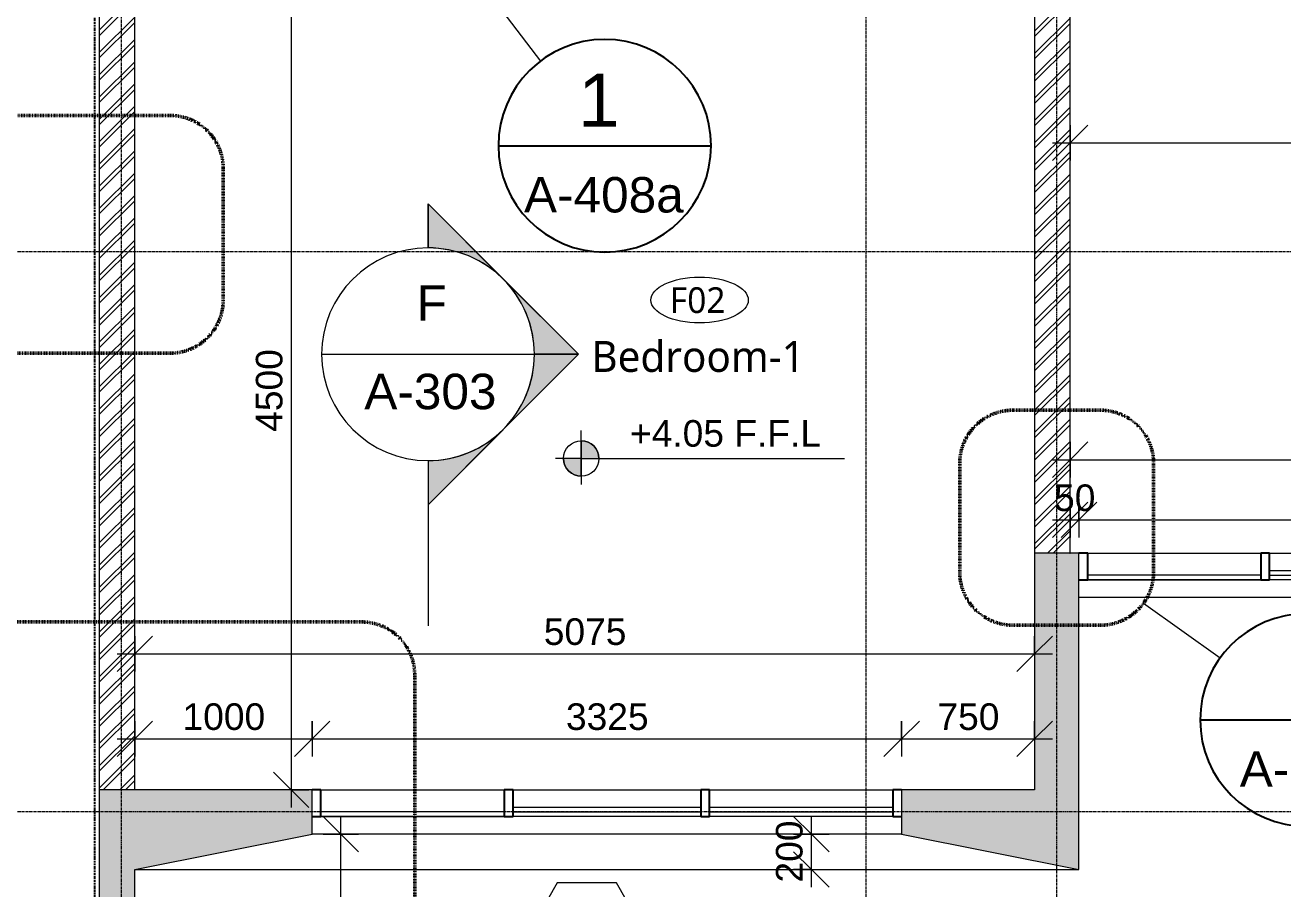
# Model space of a CAD drawing. Header units: millimetres. Extents: x -12746 to 995452, y -409013 to 338495.
# Drawn here: x -7657 to -564, y -10322 to -5450 of the extents above; entities that cross this region are included whole.
import ezdxf

# ---------------------------------------------------------------- set-up
doc = ezdxf.new("R2010")
doc.units = ezdxf.units.MM
for name, pattern in [('Callout Boundary', [2.38125, 1.190625, -1.190625]), ('Double dash', [55, 20, -5, 10, -5, 10, -5]), ('Grid Line', [22.225, 12.7, -3.175, 3.175, -3.175]), ('Overhead', [3.96875, 2.38125, -1.5875])]:
    doc.linetypes.add(name, pattern=pattern)
for name, color, linetype, lineweight in [('A-ANNO-DIMS', 211, 'Continuous', 9), ('A-ANNO-DIMS-100', 211, 'Continuous', 9), ('A-ANNO-NOTE', 131, 'Continuous', 9), ('A-ANNO-SYMB', 150, 'Continuous', 9), ('A-AREA-IDEN', 2, 'Continuous', 9), ('A-DETL-GENF', 92, 'Continuous', 9), ('A-DETL-THIN', 151, 'Continuous', 9), ('A-FLOR-OVHD', 1, 'Overhead', 18), ('A-GLAZ-CURT', 52, 'Continuous', 9), ('A-GLAZ-CWMG', 51, 'Continuous', 9), ('A-WALL', 113, 'Continuous', 9), ('A-WALL-IDEN', 211, 'Continuous', 18), ('A-WALL-PATT', 111, 'Continuous', 18), ('C-PROP-LINE', 91, 'Double dash', 25), ('G-ANNO-SYMB', 111, 'Continuous', 9), ('S-GRID', 1, 'Continuous', 9)]:
    doc.layers.add(name, color=color, linetype=linetype, lineweight=lineweight)
doc.styles.add('Arial', font='arial.ttf', dxfattribs={"height": 150})
doc.styles.add('Arial_2', font='arial.ttf', dxfattribs={"height": 200})
doc.styles.add('Arial_4', font='arial.ttf', dxfattribs={"height": 300})
doc.styles.add('Lucida Sans Unicode_1', font='l_10646.ttf', dxfattribs={"height": 175})
doc.styles.add('Lucida Sans Unicode_2', font='l_10646.ttf', dxfattribs={"height": 145})
doc.dimstyles.new('100', dxfattribs={"dimscale": 304.8, "dimtxt": 153.03891, "dimasz": 0.656168, "dimexe": 0.328084, "dimexo": 0.0625, "dimgap": 0.016404, "dimtad": 1, "dimdec": 0, "dimzin": 0, "dimdsep": 46, "dimtxsty": 'Arial', "dimblk1": 'OBLIQUE', "dimblk2": 'OBLIQUE', "dimsah": 1, "dimcen": 0.09, "dimdle": 0.328084, "dimazin": 0, "dimtfac": 1, "dimtdec": 4, "dimtix": 1, "dimtmove": 0, "dimatfit": 3, "dimfxl": 0.328084, "dimfxlon": 1, "dimtvp": 1, "dimtolj": 1, "dimtzin": 0, "dimarcsym": 2})
pattern_1 = [(45, (0, 0), (-62.8618, 62.8618), []), (45, (0, 95.25), (-62.8618, 62.8618), [])]

# ---------------------------------------------------------------- blocks, each defined once
blk = doc.blocks.new('System Panel - Glazed-685865-1st Floor FFL')
at = {"layer": 'A-GLAZ-CURT', "lineweight": 18}
for p, q in [((516.7, 49.5), (-516.7, 49.5)), ((-516.7, 49.5), (-516.7, 24.5)), ((-516.7, 24.5), (516.7, 24.5)), ((516.7, 24.5), (516.7, 49.5))]:
    blk.add_line(p, q, dxfattribs=at)
blk = doc.blocks.new('System Panel - Glazed-685866-1st Floor FFL')
at = {"layer": 'A-GLAZ-CURT', "lineweight": 18}
for p, q in [((529.2, 49.5), (-529.2, 49.5)), ((-529.2, 49.5), (-529.2, 24.5)), ((-529.2, 24.5), (529.2, 24.5)), ((529.2, 24.5), (529.2, 49.5))]:
    blk.add_line(p, q, dxfattribs=at)
blk = doc.blocks.new('Rectangular Mullion - 50 x 150mm-736023-1st Floor FFL')
at = {"layer": 'A-GLAZ-CWMG', "lineweight": 25}
for p, q in [((-50, 75), (0, 75)), ((-50, -75), (-50, 75)), ((0, -75), (-50, -75))]:
    blk.add_line(p, q, dxfattribs=at)
blk = doc.blocks.new('Rectangular Mullion - 50 x 150mm-736015-1st Floor FFL')
at = {"layer": 'A-GLAZ-CWMG', "lineweight": 25}
for p, q in [((-25, 75), (25, 75)), ((-25, -75), (-25, 75)), ((25, 75), (25, -75)), ((25, -75), (-25, -75))]:
    blk.add_line(p, q, dxfattribs=at)
blk = doc.blocks.new('Rectangular Mullion - 50mm x 150mm-736016-1st Floor FFL')
at = {"layer": 'A-GLAZ-CWMG'}
for p, q in [((-4905.5, -9762.8), (-3847.2, -9762.8)), ((-3847.2, -9912.8), (-4905.5, -9912.8))]:
    blk.add_line(p, q, dxfattribs=at)
blk = doc.blocks.new('Rectangular Mullion - 50mm x 150mm-736017-1st Floor FFL')
at = {"layer": 'A-GLAZ-CWMG'}
for p, q in [((-3797.2, -9762.8), (-2763.9, -9762.8)), ((-2763.9, -9912.8), (-3797.2, -9912.8))]:
    blk.add_line(p, q, dxfattribs=at)
blk = doc.blocks.new('M_Fixed Glazed Panel - Glazed Panel-737453-1st Floor FFL')
at = {"layer": 'A-GLAZ-CURT', "lineweight": 18}
for p, q in [((-516.7, 75), (516.7, 75)), ((516.7, 75), (-516.7, 75)), ((-516.7, 75), (-516.7, 50)), ((516.7, 50), (516.7, 75)), ((-516.7, 50), (516.7, 50))]:
    blk.add_line(p, q, dxfattribs=at)
blk = doc.blocks.new('Rectangular Mullion - 50mm x 150mm-V1-1st Floor FFL')
at = {"layer": 'A-GLAZ-CWMG'}
blk.add_line((-5988.9, -9762.8), (-4955.5, -9762.8), dxfattribs=at)
blk = doc.blocks.new('Rectangular Mullion - 50 x 150mm-736025-1st Floor FFL')
at = {"layer": 'A-GLAZ-CWMG', "lineweight": 25}
for p, q in [((0, 75), (-50, 75)), ((-50, 75), (-50, -75)), ((-50, -75), (0, -75))]:
    blk.add_line(p, q, dxfattribs=at)
blk = doc.blocks.new('Rectangular Mullion - 50x150mm-448228-1st Floor FFL')
at = {"layer": 'A-GLAZ-CWMG', "lineweight": 25}
for p, q in [((-50, 75), (0, 75)), ((-50, -75), (-50, 75)), ((0, -75), (-50, -75))]:
    blk.add_line(p, q, dxfattribs=at)
blk = doc.blocks.new('M_Fixed Glazed Panel - Glazed Panel-779101-1st Floor FFL')
at = {"layer": 'A-GLAZ-CURT', "lineweight": 18}
for p, q in [((-487.6, 75), (487.6, 75)), ((487.6, 75), (-487.6, 75)), ((-487.6, 75), (-487.6, 50)), ((487.6, 50), (487.6, 75)), ((-487.6, 50), (487.6, 50))]:
    blk.add_line(p, q, dxfattribs=at)
blk = doc.blocks.new('Rectangular Mullion - 50x150mm-779099-1st Floor FFL')
at = {"layer": 'A-GLAZ-CWMG'}
blk.add_line((1461, -8428.1), (2436.1, -8428.1), dxfattribs=at)
blk = doc.blocks.new('System Panel - Glazed-685963-1st Floor FFL')
at = {"layer": 'A-GLAZ-CURT', "lineweight": 18}
for p, q in [((499.9, 49.5), (-499.9, 49.5)), ((-499.9, 49.5), (-499.9, 24.5)), ((-499.9, 24.5), (499.9, 24.5)), ((499.9, 24.5), (499.9, 49.5))]:
    blk.add_line(p, q, dxfattribs=at)
blk = doc.blocks.new('Rectangular Mullion - 50x150mm-685956-1st Floor FFL')
at = {"layer": 'A-GLAZ-CWMG'}
for p, q in [((411.1, -8428.1), (1411, -8428.1)), ((1411, -8578.1), (411.1, -8578.1))]:
    blk.add_line(p, q, dxfattribs=at)
blk = doc.blocks.new('Rectangular Mullion - 50x150mm-448223-1st Floor FFL')
at = {"layer": 'A-GLAZ-CWMG', "lineweight": 25}
for p, q in [((-25, 75), (25, 75)), ((-25, -75), (-25, 75)), ((25, 75), (25, -75)), ((25, -75), (-25, -75))]:
    blk.add_line(p, q, dxfattribs=at)
blk = doc.blocks.new('Family - ___-757194-1st Floor FFL')
at = {"layer": 'C-PROP-LINE'}
blk.add_line((-7263.9, -18077.8), (-7263.9, 12922.2), dxfattribs=at)
blk = doc.blocks.new('ROOM-TAG-FINISHES1 - ROOM-TAG-FINISHES-403001-1st Floor FFL')
at = {"layer": 'A-AREA-IDEN'}
blk.add_ellipse((5.187, 0.849), major_axis=(-2.746, 0), ratio=0.469831, dxfattribs=at)
blk = doc.blocks.new('DIMBLOCK9-1st Floor FFL')
at = {"layer": 'A-ANNO-DIMS-100', "transparency": 16777216}
for p, q in [((-1763.9, -6113.9), (-1663.9, -6013.9)), ((-1763.9, -6013.9), (-1763.9, -6213.9)), ((-1763.9, -6113.9), (-1763.9, -6013.9)), ((3486.1, -6113.9), (3586.1, -6013.9)), ((3486.1, -6013.9), (3486.1, -6213.9)), ((3486.1, -6113.9), (3486.1, -6013.9)), ((-1863.9, -6113.9), (3586.1, -6113.9)), ((-1763.9, -6113.9), (-1863.9, -6213.9)), ((3486.1, -6113.9), (3386.1, -6213.9))]:
    blk.add_line(p, q, dxfattribs=at)
at = {"layer": 'A-ANNO-DIMS-100', "color": 0, "transparency": 16777216, "insert": (630.4, -5914.2), "char_height": 150, "width": 553.765, "attachment_point": 1, "line_spacing_factor": 0.941778, "style": 'Arial'}
blk.add_mtext('5250', dxfattribs=at)
blk = doc.blocks.new('_Oblique')
at = {"color": 0, "linetype": 'ByBlock', "lineweight": -2}
blk.add_line((-0.5, -0.5), (0.5, 0.5), dxfattribs=at)
blk = doc.blocks.new('DIMBLOCK10-1st Floor FFL')
at = {"layer": 'A-ANNO-DIMS-100', "transparency": 16777216}
for p, q in [((-7038.9, -8995.5), (-6938.9, -8895.5)), ((-7038.9, -8895.5), (-7038.9, -9095.5)), ((-7038.9, -8995.5), (-7038.9, -8895.5)), ((-1963.9, -8995.5), (-1863.9, -8895.5)), ((-1963.9, -8895.5), (-1963.9, -9095.5)), ((-1963.9, -8995.5), (-1963.9, -8895.5)), ((-7138.9, -8995.5), (-1863.9, -8995.5)), ((-7038.9, -8995.5), (-7138.9, -9095.5)), ((-1963.9, -8995.5), (-2063.9, -9095.5))]:
    blk.add_line(p, q, dxfattribs=at)
at = {"layer": 'A-ANNO-DIMS-100', "color": 0, "transparency": 16777216, "insert": (-4732.1, -8795.8), "char_height": 150, "width": 553.765, "attachment_point": 1, "line_spacing_factor": 0.941778, "style": 'Arial'}
blk.add_mtext('5075', dxfattribs=at)
blk = doc.blocks.new('DIMBLOCK11-1st Floor FFL')
at = {"layer": 'A-ANNO-DIMS-100', "transparency": 16777216}
for p, q in [((-6156.5, -5262.8), (-6256.5, -5162.8)), ((-6156.5, -5162.8), (-6156.5, -9862.8)), ((-6056.5, -5262.8), (-6256.5, -5262.8)), ((-6156.5, -5262.8), (-6056.5, -5362.8)), ((-6156.5, -5262.8), (-6056.5, -5262.8)), ((-6156.5, -9762.8), (-6256.5, -9662.8)), ((-6056.5, -9762.8), (-6256.5, -9762.8)), ((-6156.5, -9762.8), (-6056.5, -9862.8)), ((-6156.5, -9762.8), (-6056.5, -9762.8))]:
    blk.add_line(p, q, dxfattribs=at)
at = {"layer": 'A-ANNO-DIMS-100', "color": 0, "transparency": 16777216, "insert": (-6356.2, -7743.6), "char_height": 150, "width": 553.765, "attachment_point": 1, "rotation": 90, "line_spacing_factor": 0.941778, "style": 'Arial'}
blk.add_mtext('4500', dxfattribs=at)
blk = doc.blocks.new('DIMBLOCK22-1st Floor FFL')
at = {"layer": 'A-ANNO-DIMS-100', "transparency": 16777216}
for p, q in [((-1763.9, -7901), (-1663.9, -7801)), ((-1763.9, -7801), (-1763.9, -8001)), ((-1763.9, -7901), (-1763.9, -7801)), ((2936.1, -7901), (3036.1, -7801)), ((2936.1, -7801), (2936.1, -8001)), ((2936.1, -7901), (2936.1, -7801)), ((-1863.9, -7901), (3036.1, -7901)), ((-1763.9, -7901), (-1863.9, -8001)), ((2936.1, -7901), (2836.1, -8001))]:
    blk.add_line(p, q, dxfattribs=at)
at = {"layer": 'A-ANNO-DIMS-100', "color": 0, "transparency": 16777216, "insert": (355.4, -7701.3), "char_height": 150, "width": 553.765, "attachment_point": 1, "line_spacing_factor": 0.941778, "style": 'Arial'}
blk.add_mtext('4700', dxfattribs=at)
blk = doc.blocks.new('BEL-CURTAIN TAG - 12mm-735983-1st Floor FFL')
at = {"layer": 'A-WALL-IDEN'}
for p, q in [((-1.622, 2.644), (-3.136, 0.021)), ((1.709, 2.644), (-1.622, 2.644)), ((3.223, 0.021), (1.709, 2.644)), ((-3.136, 0.021), (-1.622, -2.601)), ((1.709, -2.601), (3.223, 0.021)), ((-1.622, -2.601), (1.709, -2.601))]:
    blk.add_line(p, q, dxfattribs=at)
blk = doc.blocks.new('DIMBLOCK25-1st Floor FFL')
at = {"layer": 'A-ANNO-DIMS-100', "transparency": 16777216}
for p, q in [((-5877, -10012.8), (-5977, -9912.8)), ((-5877, -11312.8), (-5877, -9912.8)), ((-5977, -10012.8), (-5777, -10012.8)), ((-5877, -10012.8), (-5977, -10012.8)), ((-5877, -10012.8), (-5777, -10112.8)), ((-5877, -11212.8), (-5977, -11112.8)), ((-5977, -11212.8), (-5777, -11212.8)), ((-5877, -11212.8), (-5977, -11212.8)), ((-5877, -11212.8), (-5777, -11312.8))]:
    blk.add_line(p, q, dxfattribs=at)
at = {"layer": 'A-ANNO-DIMS-100', "color": 0, "transparency": 16777216, "insert": (-6076.7, -10843.6), "char_height": 150, "width": 553.765, "attachment_point": 1, "rotation": 90, "line_spacing_factor": 0.941778, "style": 'Arial'}
blk.add_mtext('1200', dxfattribs=at)
blk = doc.blocks.new('DIMBLOCK40-1st Floor FFL')
at = {"layer": 'A-ANNO-DIMS-100', "transparency": 16777216}
for p, q in [((-7038.9, -9475.1), (-6938.9, -9375.1)), ((-7038.9, -9375.1), (-7038.9, -9575.1)), ((-7038.9, -9475.1), (-7038.9, -9375.1)), ((-6038.9, -9475.1), (-5938.9, -9375.1)), ((-6038.9, -9375.1), (-6038.9, -9575.1)), ((-6038.9, -9475.1), (-6038.9, -9375.1)), ((-7138.9, -9475.1), (-6038.9, -9475.1)), ((-7038.9, -9475.1), (-7138.9, -9575.1)), ((-6038.9, -9475.1), (-6138.9, -9575.1))]:
    blk.add_line(p, q, dxfattribs=at)
at = {"layer": 'A-ANNO-DIMS-100', "color": 0, "transparency": 16777216, "insert": (-6769.6, -9275.3), "char_height": 150, "width": 553.765, "attachment_point": 1, "line_spacing_factor": 0.941778, "style": 'Arial'}
blk.add_mtext('1000', dxfattribs=at)
blk = doc.blocks.new('DIMBLOCK41-1st Floor FFL')
at = {"layer": 'A-ANNO-DIMS-100', "transparency": 16777216}
for p, q in [((-6038.9, -9475.1), (-5938.9, -9375.1)), ((-6038.9, -9375.1), (-6038.9, -9575.1)), ((-6038.9, -9475.1), (-6038.9, -9375.1)), ((-2713.9, -9475.1), (-2613.9, -9375.1)), ((-2713.9, -9375.1), (-2713.9, -9575.1)), ((-2713.9, -9475.1), (-2713.9, -9375.1)), ((-6038.9, -9475.1), (-6138.9, -9575.1)), ((-6038.9, -9475.1), (-2713.9, -9475.1)), ((-2713.9, -9475.1), (-2813.9, -9575.1))]:
    blk.add_line(p, q, dxfattribs=at)
at = {"layer": 'A-ANNO-DIMS-100', "color": 0, "transparency": 16777216, "insert": (-4607.1, -9275.3), "char_height": 150, "width": 553.765, "attachment_point": 1, "line_spacing_factor": 0.941778, "style": 'Arial'}
blk.add_mtext('3325', dxfattribs=at)
blk = doc.blocks.new('DIMBLOCK42-1st Floor FFL')
at = {"layer": 'A-ANNO-DIMS-100', "transparency": 16777216}
for p, q in [((-2713.9, -9475.1), (-2613.9, -9375.1)), ((-2713.9, -9375.1), (-2713.9, -9575.1)), ((-2713.9, -9475.1), (-2713.9, -9375.1)), ((-1963.9, -9475.1), (-1863.9, -9375.1)), ((-1963.9, -9375.1), (-1963.9, -9575.1)), ((-1963.9, -9475.1), (-1963.9, -9375.1)), ((-2713.9, -9475.1), (-2813.9, -9575.1)), ((-2713.9, -9475.1), (-1863.9, -9475.1)), ((-1963.9, -9475.1), (-2063.9, -9575.1))]:
    blk.add_line(p, q, dxfattribs=at)
at = {"layer": 'A-ANNO-DIMS-100', "color": 0, "transparency": 16777216, "insert": (-2511.9, -9275.3), "char_height": 150, "width": 415.324, "attachment_point": 1, "line_spacing_factor": 0.941778, "style": 'Arial'}
blk.add_mtext('750', dxfattribs=at)
blk = doc.blocks.new('DIMBLOCK43-1st Floor FFL')
at = {"layer": 'A-ANNO-DIMS-100', "transparency": 16777216}
for p, q in [((-1763.9, -8240.1), (-1663.9, -8140.1)), ((-1763.9, -8140.1), (-1763.9, -8340.1)), ((-1763.9, -8240.1), (-1763.9, -8140.1)), ((-1713.9, -8240.1), (-1613.9, -8140.1)), ((-1713.9, -8140.1), (-1713.9, -8340.1)), ((-1713.9, -8240.1), (-1713.9, -8140.1)), ((-1863.9, -8240.1), (-1713.9, -8240.1)), ((-1763.9, -8240.1), (-1863.9, -8340.1)), ((-1713.9, -8240.1), (-1813.9, -8340.1))]:
    blk.add_line(p, q, dxfattribs=at)
at = {"layer": 'A-ANNO-DIMS-100', "color": 0, "transparency": 16777216, "insert": (-1854.2, -8040.4), "char_height": 150, "width": 276.883, "attachment_point": 1, "line_spacing_factor": 0.941778, "style": 'Arial'}
blk.add_mtext('50', dxfattribs=at)
blk = doc.blocks.new('DIMBLOCK44-1st Floor FFL')
at = {"layer": 'A-ANNO-DIMS-100', "transparency": 16777216}
for p, q in [((-1713.9, -8240.1), (-1613.9, -8140.1)), ((-1713.9, -8140.1), (-1713.9, -8340.1)), ((-1713.9, -8240.1), (-1713.9, -8140.1)), ((2486.1, -8240.1), (2586.1, -8140.1)), ((2486.1, -8140.1), (2486.1, -8340.1)), ((2486.1, -8240.1), (2486.1, -8140.1)), ((-1713.9, -8240.1), (-1813.9, -8340.1)), ((-1713.9, -8240.1), (2486.1, -8240.1)), ((2486.1, -8240.1), (2386.1, -8340.1))]:
    blk.add_line(p, q, dxfattribs=at)
at = {"layer": 'A-ANNO-DIMS-100', "color": 0, "transparency": 16777216, "insert": (155.4, -8040.4), "char_height": 150, "width": 553.765, "attachment_point": 1, "line_spacing_factor": 0.941778, "style": 'Arial'}
blk.add_mtext('4200', dxfattribs=at)
blk = doc.blocks.new('DIMBLOCK75-1st Floor FFL')
at = {"layer": 'A-ANNO-DIMS-100', "transparency": 16777216}
for p, q in [((-3223, -10012.8), (-3323, -9912.8)), ((-3223, -10312.8), (-3223, -9912.8)), ((-3323, -10012.8), (-3123, -10012.8)), ((-3223, -10012.8), (-3323, -10012.8)), ((-3223, -10012.8), (-3123, -10112.8)), ((-3223, -10212.8), (-3323, -10112.8)), ((-3323, -10212.8), (-3123, -10212.8)), ((-3223, -10212.8), (-3323, -10212.8)), ((-3223, -10212.8), (-3123, -10312.8))]:
    blk.add_line(p, q, dxfattribs=at)
at = {"layer": 'A-ANNO-DIMS-100', "color": 0, "transparency": 16777216, "insert": (-3422.8, -10285.9), "char_height": 150, "width": 415.324, "attachment_point": 1, "rotation": 90, "line_spacing_factor": 0.941778, "style": 'Arial'}
blk.add_mtext('200', dxfattribs=at)
blk = doc.blocks.new('Section - M_Section Head - Filled 2-312746-1st Floor FFL')
at = {"layer": 'G-ANNO-SYMB'}
h = blk.add_hatch(color=256, dxfattribs=at)
edge = h.paths.add_edge_path()
edge.add_line((-6, 8.485), (-6, 6))
edge.add_arc((-6, 0), 6, 90, 135)
edge.add_line((-10.243, 4.243), (-6, 8.485))
h = blk.add_hatch(color=256, dxfattribs=at)
edge = h.paths.add_edge_path()
edge.add_line((-6, 8.485), (-1.757, 4.243))
edge.add_arc((-6, 0), 6, 45, 90)
edge.add_line((-6, 6), (-6, 8.485))
h = blk.add_hatch(color=256, dxfattribs=at)
edge = h.paths.add_edge_path()
edge.add_line((-14.485, 0), (-10.243, 4.243))
edge.add_arc((-6, 0), 6, 135, 180)
edge.add_line((-12, 0), (-14.485, 0))
h = blk.add_hatch(color=256, dxfattribs=at)
edge = h.paths.add_edge_path()
edge.add_line((2.485, 0), (0, 0))
edge.add_arc((-6, 0), 6, 360, 405)
edge.add_line((-1.757, 4.243), (2.485, 0))
at = {"layer": 'G-ANNO-SYMB', "lineweight": 18}
for p, q in [((-6, 8.485), (-14.485, 0)), ((-6, 8.485), (-10.243, 4.243)), ((-6, 8.485), (2.485, 0)), ((-6, 6), (-6, 8.485)), ((-6, 8.485), (-6, 6)), ((-1.757, 4.243), (-6, 8.485)), ((-10.243, 4.243), (-14.485, 0)), ((2.485, 0), (-1.757, 4.243)), ((-14.485, 0), (-12, 0)), ((0, 0), (2.485, 0)), ((-12, 0), (-14.485, 0)), ((0, 0), (2.485, 0))]:
    blk.add_line(p, q, dxfattribs=at)
for start, end in [(360, 180), (90, 135), (45, 90), (135, 180), (360, 45), (180, 360)]:
    blk.add_arc((-6, 0), 6, start, end, dxfattribs=at)
blk = doc.blocks.new('125-lvl - BEL-LVL-1026112-1st Floor FFL')
at = {"layer": 'A-ANNO-NOTE'}
h = blk.add_hatch(color=256, dxfattribs=at)
edge = h.paths.add_edge_path()
edge.add_line((0, 0), (0, 1))
edge.add_arc((0, 0), 1, 0, 90, ccw=False)
edge.add_line((1, 0), (0, 0))
h = blk.add_hatch(color=256, dxfattribs=at)
edge = h.paths.add_edge_path()
edge.add_line((0, 0), (0, -1))
edge.add_arc((0, 0), 1, 180, 270, ccw=False)
edge.add_line((-1, 0), (0, 0))
for p, q in [((0, 0), (0, 1.576)), ((0, 1), (0, 0)), ((0, 0), (-1.454, 0)), ((0, 0), (-1, 0)), ((0, 0), (2.778, 0)), ((0, 0), (0, -1.457)), ((0, -1), (0, 0)), ((0, 0), (1, 0)), ((2.778, 0), (14.847, 0))]:
    blk.add_line(p, q, dxfattribs=at)
blk.add_circle((0, 0), 1, dxfattribs=at)
for start, end in [(0, 90), (180, 270)]:
    blk.add_arc((0, 0), 1, start, end, dxfattribs=at)
blk = doc.blocks.new('Floor Plan - M_Callout-628330-1st Floor FFL')
at = {"layer": 'A-ANNO-SYMB', "lineweight": 25}
blk.add_line((-6, 0), (6, 0), dxfattribs=at)
for start, end in [(360, 180), (180, 360)]:
    blk.add_arc((0, 0), 6, start, end, dxfattribs=at)

msp = doc.modelspace()

# ---------------------------------------------------------------- hatches: boundary and pattern name
at = {"layer": 'A-DETL-GENF'}
h = msp.add_hatch(color=8, dxfattribs=at)
h.paths.add_polyline_path([(-7238.9, -11212.8), (-7038.9, -11212.8), (-7038.9, -10212.8), (-6038.9, -10012.8), (-6038.9, -9762.8), (-7238.9, -9762.8), (-7238.9, -11050.8)])
h.paths.add_polyline_path([(-1713.9, -10212.8), (-1713.9, -8428.1), (-1963.9, -8428.1), (-1963.9, -9762.8), (-2713.9, -9762.8), (-2713.9, -10012.8)])
h.paths.add_polyline_path([(3736.1, -7027.8), (3736.1, -6227.8), (3486.1, -6227.8), (3486.1, -7027.8)])
h.paths.add_polyline_path([(3736.1, -2962.8), (3736.1, -2162.8), (3486.1, -2162.8), (3486.1, -2962.8)])
h.paths.add_polyline_path([(-6995.7, -2762.8), (-6988.9, -2762.8), (-6988.9, -2162.8), (-7238.9, -2162.8), (-7238.9, -2762.8)])
h.paths.add_polyline_path([(-5813.9, -2362.8), (-3038.9, -2362.8), (-3038.9, -2162.8), (-5813.9, -2162.8)])
h.paths.add_polyline_path([(-5550.4, 437.2), (-3038.9, 437.2), (-3038.9, 637.2), (-5813.9, 637.2), (-5813.9, 437.2), (-5710.9, 437.2)])
h.paths.add_polyline_path([(-6995.7, 437.2), (-6988.9, 437.2), (-6988.9, 1037.2), (-7238.9, 1037.2), (-7238.9, 437.2)])
h.paths.add_polyline_path([(3486.1, 4222.2), (3736.1, 4222.2), (3736.1, 5022.2), (3486.1, 5022.2)])
h.paths.add_polyline_path([(-3038.9, 4772.2), (-2788.9, 4772.2), (-2788.9, 7137.2), (-3788.9, 7137.2), (-3788.9, 6787.2), (-3038.9, 6787.2), (-3038.9, 4993.9)])
h.paths.add_polyline_path([(-7238.9, 6787.2), (-6238.9, 6787.2), (-6238.9, 7137.2), (-7238.9, 7137.2)])
at = {"layer": 'A-WALL-PATT', "lineweight": 9}
h = msp.add_hatch(dxfattribs=at)
h.set_pattern_fill('FP_2', color=256, style=0, pattern_type=2)
h.set_pattern_definition(pattern_1)
h.paths.add_polyline_path([(-7038.9, -9762.8), (-7038.9, -5262.8), (-7238.9, -5262.8), (-7238.9, -9762.8)])
h.paths.add_polyline_path([(-7100.2, -5062.8), (-7038.9, -5062.8), (-7038.9, -2762.8), (-7238.9, -2762.8), (-7238.9, -5062.8), (-7100.6, -5062.8)])
h.paths.add_polyline_path([(-7238.9, -2162.8), (-7038.9, -2162.8), (-7038.9, 437.2), (-7238.9, 437.2), (-7238.9, -1882.4)])
h.paths.add_polyline_path([(-7110.4, 1037.2), (-7038.9, 1037.2), (-7038.9, 3337.2), (-7238.9, 3337.2), (-7238.9, 1037.2)])
h.paths.add_polyline_path([(-7133.2, 3537.2), (-7038.9, 3537.2), (-7038.9, 6787.2), (-7238.9, 6787.2), (-7238.9, 3537.2), (-7136.5, 3537.2)])
h = msp.add_hatch(dxfattribs=at)
h.set_pattern_fill('FP_2', color=256, style=0, pattern_type=2)
h.set_pattern_definition(pattern_1)
h.paths.add_polyline_path([(-1763.9, -8428.1), (-1763.9, -2362.8), (-1963.9, -2362.8), (-1963.9, -8428.1), (-1856.7, -8428.1)])

# ---------------------------------------------------------------- linework, layer by layer
at = {"layer": 'A-ANNO-SYMB'}
for p, q in [((-4992.3, -5335.2), (-4751.3, -5652.5)), ((-1349.1, -8709.4), (-917.8, -9019))]:
    msp.add_line(p, q, dxfattribs=at)
at = {"layer": 'A-ANNO-SYMB', "linetype": 'Callout Boundary', "lineweight": 50}
for p, q in [((-6840.1, -5959.1), (-7700.2, -5959.1)), ((-6540.1, -7000.1), (-6540.1, -6259.1)), ((-7700.2, -7300.1), (-6840.1, -7300.1)), ((-1592.7, -7621.8), (-2086.3, -7621.8)), ((-2386.3, -7921.8), (-2386.3, -8534.4)), ((-1292.7, -8534.4), (-1292.7, -7921.8)), ((-5760.1, -8816), (-8443.6, -8816)), ((-2086.3, -8834.4), (-1592.7, -8834.4)), ((-5460.1, -11118.4), (-5460.1, -9116))]:
    msp.add_line(p, q, dxfattribs=at)
for centre, start, end in [((-6840.1, -6259.1), 0, 90), ((-6840.1, -7000.1), 270, 0), ((-2086.3, -7921.8), 90, 180), ((-1592.7, -7921.8), 0, 90), ((-2086.3, -8534.4), 180, 270), ((-1592.7, -8534.4), 270, 0), ((-5760.1, -9116), 0, 90)]:
    msp.add_arc(centre, 300, start, end, dxfattribs=at)
at = {"layer": 'A-DETL-THIN'}
for p, q in [((-1713.9, -8428.1), (-1963.9, -8428.1)), ((-1963.9, -8428.1), (-1963.9, -9762.8)), ((-1713.9, -10212.8), (-1713.9, -8428.1)), ((-6038.9, -9762.8), (-7238.9, -9762.8)), ((-7238.9, -9762.8), (-7238.9, -11212.8)), ((-6038.9, -10012.8), (-6038.9, -9762.8)), ((-1963.9, -9762.8), (-2713.9, -9762.8)), ((-2713.9, -9762.8), (-2713.9, -10012.8)), ((-7038.9, -10212.8), (-6038.9, -10012.8)), ((-2713.9, -10012.8), (-1713.9, -10212.8)), ((-7038.9, -11212.8), (-7038.9, -10212.8))]:
    msp.add_line(p, q, dxfattribs=at)
at = {"layer": 'A-FLOR-OVHD'}
msp.add_line((-7038.9, -10212.8), (-1713.9, -10212.8), dxfattribs=at)
at = {"layer": 'A-WALL', "lineweight": 18}
for p, q in [((-1963.9, -2362.8), (-1963.9, -8428.1)), ((-1763.9, -8428.1), (-1763.9, -2362.8)), ((-7238.9, -5262.8), (-7238.9, -9762.8)), ((-7038.9, -9762.8), (-7038.9, -5262.8))]:
    msp.add_line(p, q, dxfattribs=at)
at = {"layer": 'A-WALL'}
for p, q in [((2485.6, -8678.1), (-1713.9, -8678.1)), ((-2713.9, -10012.8), (-6038.9, -10012.8))]:
    msp.add_line(p, q, dxfattribs=at)
at = {"layer": 'G-ANNO-SYMB', "lineweight": 18}
msp.add_line((-5985.1, -7306.1), (-4785.1, -7306.1), dxfattribs=at)
at = {"layer": 'G-ANNO-SYMB'}
msp.add_line((-5385.1, -7906.1), (-5385.1, -8837.9), dxfattribs=at)
at = {"layer": 'S-GRID', "linetype": 'Grid Line'}
for p, q in [((-7113.9, -12055.6), (-7113.9, 15091.4)), ((-2913.9, -12055.6), (-2913.9, 15091.4)), ((-1838.9, -12055.6), (-1838.9, 15091.4)), ((7895.6, -6727.8), (-11133.4, -6727.8)), ((7895.6, -9887.8), (-11133.4, -9887.8))]:
    msp.add_line(p, q, dxfattribs=at)

# ---------------------------------------------------------------- block references
at = {"layer": 'A-ANNO-NOTE', "xscale": 100, "yscale": 100, "zscale": 100}
msp.add_blockref('125-lvl - BEL-LVL-1026112-1st Floor FFL', (-4520.8, -7894.3), dxfattribs=at)
at = {"layer": 'A-ANNO-SYMB', "lineweight": 25, "xscale": 99.99999999999993, "yscale": 99.99999999999993, "zscale": 99.99999999999993}
for p in [(-4388.3, -6130.2), (-430.4, -9369)]:
    msp.add_blockref('Floor Plan - M_Callout-628330-1st Floor FFL', p, dxfattribs=at)
at = {"layer": 'A-AREA-IDEN', "xscale": 99.99999999999993, "yscale": 99.99999999999993, "zscale": 99.99999999999993}
msp.add_blockref('ROOM-TAG-FINISHES1 - ROOM-TAG-FINISHES-403001-1st Floor FFL', (-4372.2, -7085.4), dxfattribs=at)
at = {"layer": 'A-GLAZ-CURT', "rotation": 180}
for name, p in [('M_Fixed Glazed Panel - Glazed Panel-779101-1st Floor FFL', (-1176.3, -8503.1)), ('System Panel - Glazed-685963-1st Floor FFL', (-138.8, -8503.1)), ('M_Fixed Glazed Panel - Glazed Panel-737453-1st Floor FFL', (-5472.2, -9837.8)), ('System Panel - Glazed-685866-1st Floor FFL', (-4376.4, -9837.8)), ('System Panel - Glazed-685865-1st Floor FFL', (-3280.5, -9837.8))]:
    msp.add_blockref(name, p, dxfattribs=at)
at = {"layer": 'A-GLAZ-CWMG', "extrusion": (0, 0, -1)}
for name, p in [('Rectangular Mullion - 50x150mm-448228-1st Floor FFL', (1713.9, -8503.1)), ('Rectangular Mullion - 50x150mm-448223-1st Floor FFL', (663.7, -8503.1)), ('Rectangular Mullion - 50 x 150mm-736023-1st Floor FFL', (6038.9, -9837.8)), ('Rectangular Mullion - 50 x 150mm-736015-1st Floor FFL', (4930.5, -9837.8)), ('Rectangular Mullion - 50 x 150mm-736015-1st Floor FFL', (3822.2, -9837.8))]:
    msp.add_blockref(name, p, dxfattribs=at)
at = {"layer": 'A-GLAZ-CWMG'}
for name, p in [('Rectangular Mullion - 50x150mm-779099-1st Floor FFL', (-3124.9, 0)), ('Rectangular Mullion - 50x150mm-685956-1st Floor FFL', (-1049.9, 0)), ('Rectangular Mullion - 50mm x 150mm-V1-1st Floor FFL', (0, 0)), ('Rectangular Mullion - 50mm x 150mm-736016-1st Floor FFL', (0, 0)), ('Rectangular Mullion - 50mm x 150mm-736017-1st Floor FFL', (0, 0)), ('Rectangular Mullion - 50 x 150mm-736025-1st Floor FFL', (-2713.9, -9837.8))]:
    msp.add_blockref(name, p, dxfattribs=at)
at = {"layer": 'A-WALL-IDEN', "xscale": 99.99999999999993, "yscale": 99.99999999999993, "zscale": 99.99999999999993}
msp.add_blockref('BEL-CURTAIN TAG - 12mm-735983-1st Floor FFL', (-4493.7, -10552.6), dxfattribs=at)
at = {"layer": 'C-PROP-LINE'}
msp.add_blockref('Family - ___-757194-1st Floor FFL', (0, 0), dxfattribs=at)
at = {"layer": 'G-ANNO-SYMB', "lineweight": 18, "xscale": 99.99999999999993, "yscale": 99.99999999999993, "zscale": 99.99999999999993, "rotation": 269.9999999999996}
msp.add_blockref('Section - M_Section Head - Filled 2-312746-1st Floor FFL', (-5385.1, -7906.1), dxfattribs=at)

# ---------------------------------------------------------------- texts
at = {"layer": 'A-ANNO-NOTE', "insert": (-4246, -7677.5), "char_height": 150, "width": 1338.818, "attachment_point": 1, "style": 'Arial'}
msp.add_mtext('+4.05 F.F.L', dxfattribs=at)
at = {"layer": 'A-ANNO-SYMB', "attachment_point": 1}
for s, insert, char_height, width, style in [('1', (-4538.2, -5722.7), 300, 288.607, 'Arial_4'), ('A-408a', (-4843.7, -6306.6), 200, 1114.346, 'Arial_2'), ('A-304', (-806.8, -9545.4), 200, 921.941, 'Arial_2')]:
    msp.add_mtext(s, dxfattribs=dict(at, insert=insert, char_height=char_height, width=width, style=style))
at = {"layer": 'A-AREA-IDEN', "attachment_point": 1}
for s, insert, char_height, width, style in [('F02', (-4021.3, -6928.5), 145, 416.877, 'Lucida Sans Unicode_2'), ('Bedroom-1', (-4463.8, -7230.8), 175, 1643.459, 'Lucida Sans Unicode_1')]:
    msp.add_mtext(s, dxfattribs=dict(at, insert=insert, char_height=char_height, width=width, style=style))
at = {"layer": 'G-ANNO-SYMB', "char_height": 200, "attachment_point": 1, "style": 'Arial_2'}
for s, insert, width in [('F', (-5449.9, -6917.2), 208.439), ('A-303', (-5744.4, -7416.1), 921.941)]:
    msp.add_mtext(s, dxfattribs=dict(at, insert=insert, width=width))

# ---------------------------------------------------------------- dimensions: what is measured, and where the dimension line sits
at = {"layer": 'A-ANNO-DIMS'}
for base, p1, p2, override, picture, middle in [((-6156.5, -9762.8), (-6056.5, -5262.8), (-6056.5, -9762.8), {"dimpost": '<>', "dimfxl": 4500}, 'DIMBLOCK11-1st Floor FFL', (-6238, -7512.8)), ((-5877, -10012.8), (-5977, -11212.8), (-5977, -10012.8), {"dimpost": '<>', "dimfxl": 1200}, 'DIMBLOCK25-1st Floor FFL', (-5958.6, -10612.8)), ((-3223, -10012.8), (-3323, -10212.8), (-3323, -10012.8), {"dimpost": '<>', "dimfxl": 200}, 'DIMBLOCK75-1st Floor FFL', (-3304.6, -10112.8))]:
    dim = msp.add_linear_dim(base=base, p1=p1, p2=p2, angle=90, dimstyle='100', override=override, dxfattribs=at)
    dim.commit()
    dim.dimension.update_dxf_attribs({"geometry": picture, "text_midpoint": middle})
for base, p1, p2, override, picture, middle in [((3486.1, -6113.9), (-1763.9, -6013.9), (3486.1, -6013.9), {"dimpost": '<>', "dimfxl": 5249.999766}, 'DIMBLOCK9-1st Floor FFL', (861.1, -6032.3)), ((2936.1, -7901), (-1763.9, -7801), (2936.1, -7801), {"dimpost": '<>', "dimfxl": 4700}, 'DIMBLOCK22-1st Floor FFL', (586.1, -7819.5)), ((-1713.9, -8240.1), (-1763.9, -8140.1), (-1713.9, -8140.1), {"dimpost": '<>', "dimfxl": 50}, 'DIMBLOCK43-1st Floor FFL', (-1738.9, -8158.6)), ((2486.1, -8240.1), (-1713.9, -8140.1), (2486.1, -8140.1), {"dimpost": '<>', "dimfxl": 4200}, 'DIMBLOCK44-1st Floor FFL', (386.1, -8158.6)), ((-1963.9, -8995.5), (-7038.9, -8895.5), (-1963.9, -8895.5), {"dimpost": '<>', "dimfxl": 5075.000234}, 'DIMBLOCK10-1st Floor FFL', (-4501.4, -8913.9)), ((-6038.9, -9475.1), (-7038.9, -9375.1), (-6038.9, -9375.1), {"dimpost": '<>', "dimfxl": 1000}, 'DIMBLOCK40-1st Floor FFL', (-6538.9, -9393.5)), ((-2713.9, -9475.1), (-6038.9, -9375.1), (-2713.9, -9375.1), {"dimpost": '<>', "dimfxl": 3325.000234}, 'DIMBLOCK41-1st Floor FFL', (-4376.4, -9393.4)), ((-1963.9, -9475.1), (-2713.9, -9375.1), (-1963.9, -9375.1), {"dimpost": '<>', "dimfxl": 750}, 'DIMBLOCK42-1st Floor FFL', (-2338.9, -9393.5))]:
    dim = msp.add_linear_dim(base=base, p1=p1, p2=p2, dimstyle='100', override=override, dxfattribs=at)
    dim.commit()
    dim.dimension.update_dxf_attribs({"geometry": picture, "text_midpoint": middle})

doc.saveas('drawing.dxf')
